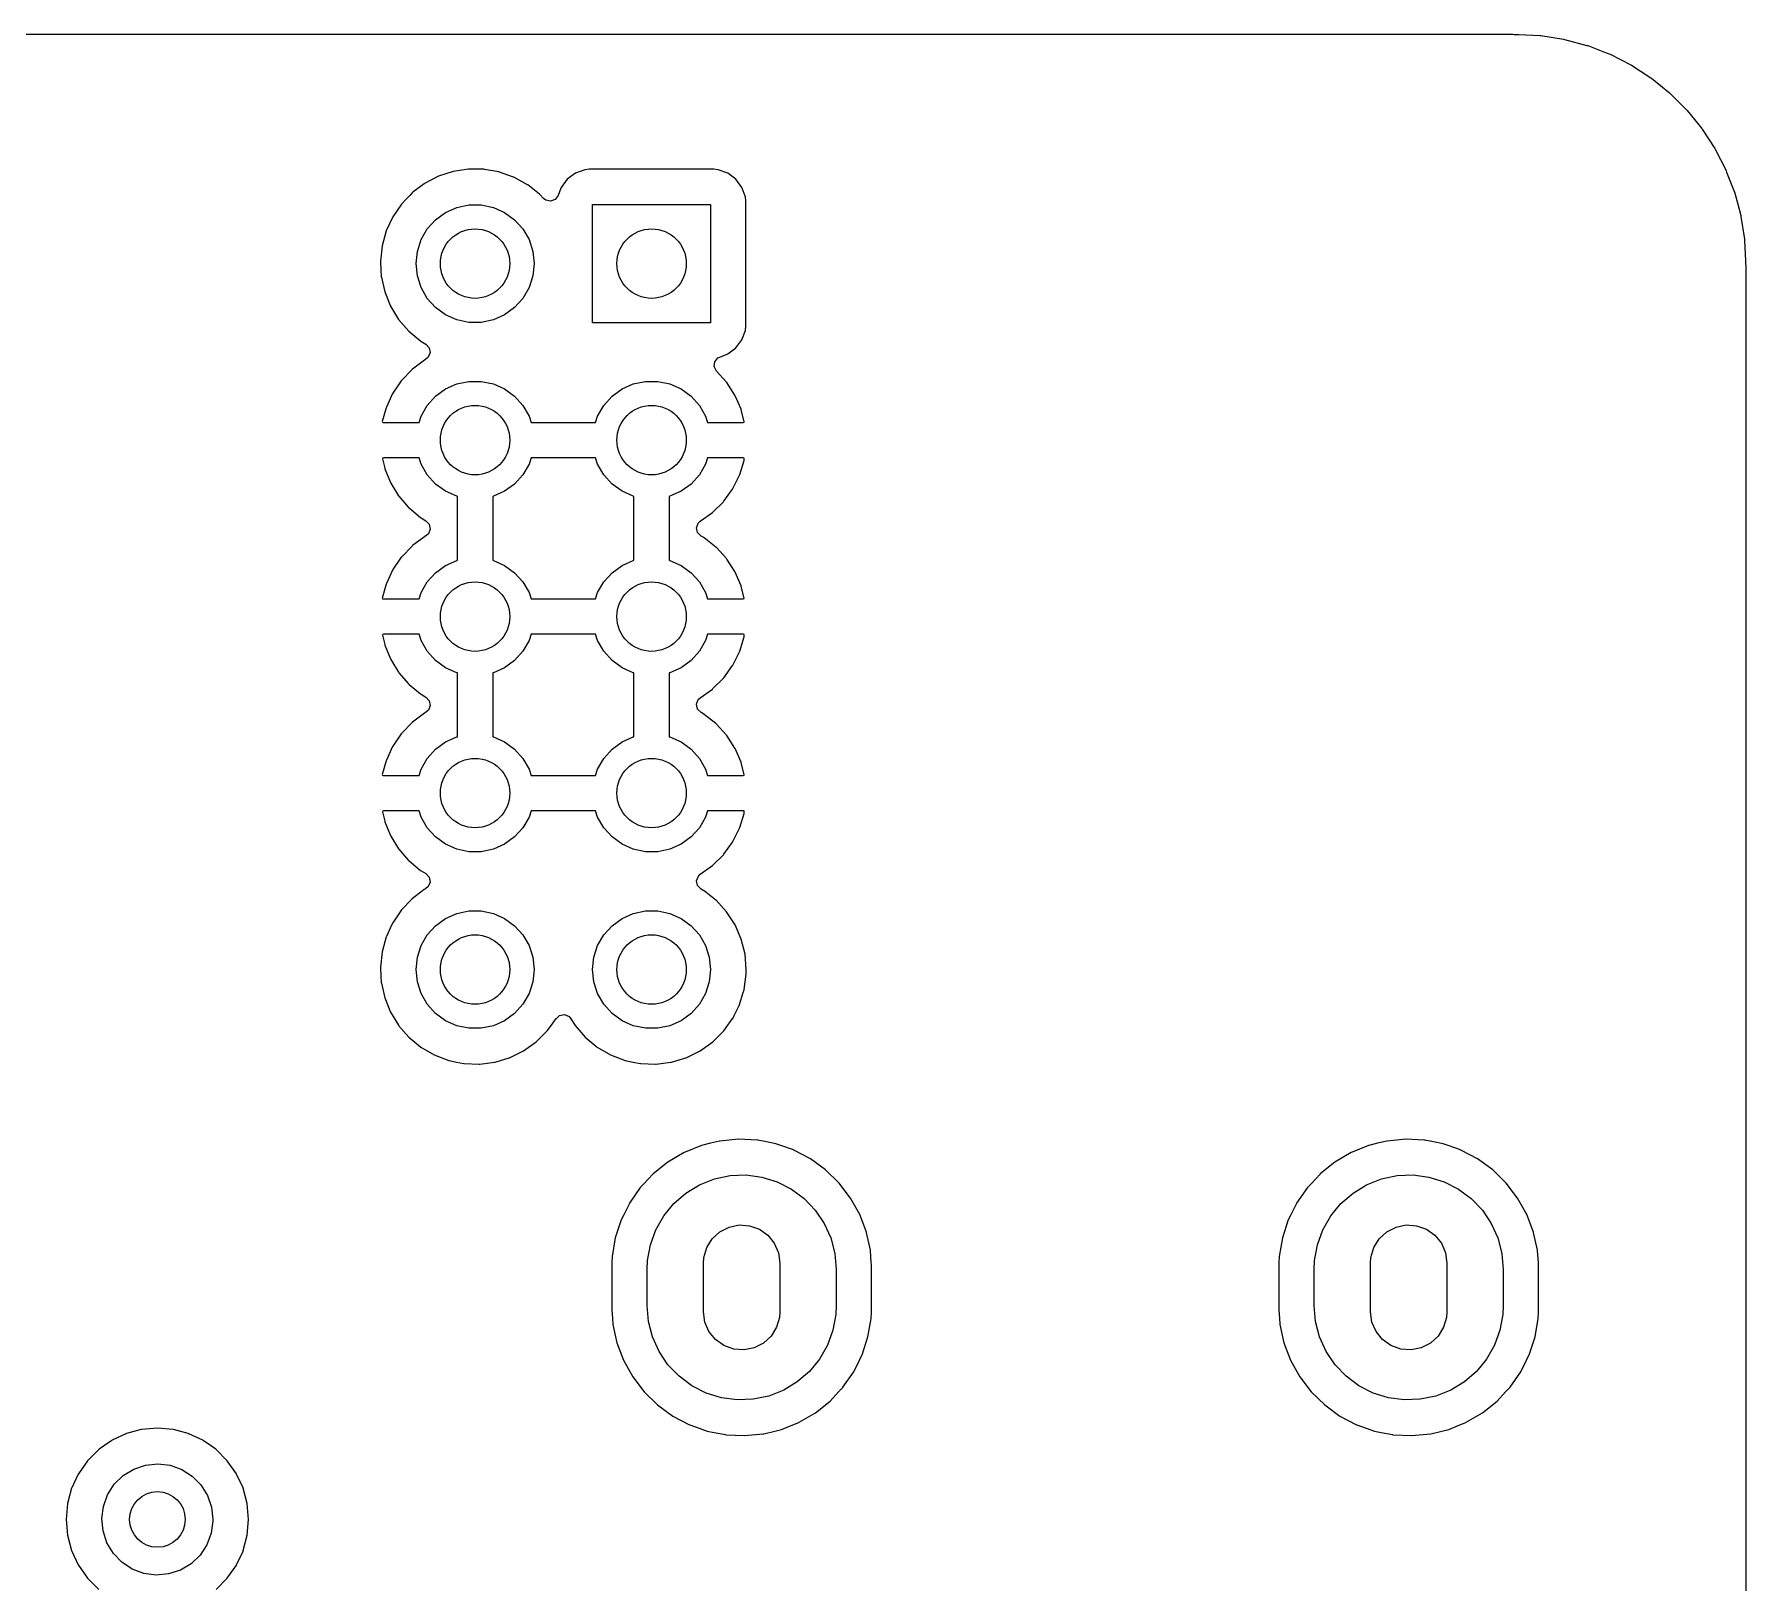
# Model space of a CAD drawing. Extents: x 123.2 to 169.8, y -144.8 to -46.7.
# Drawn here: x 144.79 to 169.42, y -69.02 to -46.74 of the extents above; entities that cross this region are included whole.
import ezdxf

# ---------------------------------------------------------------- set-up
doc = ezdxf.new("R2010")
doc.units = 0
doc.layers.add('BLACK', color=7, linetype='CONTINUOUS')

msp = doc.modelspace()

# ---------------------------------------------------------------- linework, layer by layer
at = {"layer": 'BLACK', "linetype": 'CONTINUOUS'}
for p, q in [((126.788, -46.7365), (166.067, -46.7365)), ((166.067, -46.7365), (166.086, -46.738)), ((166.086, -46.738), (166.101, -46.7403)), ((166.101, -46.7403), (166.101, -46.7403)), ((166.101, -46.7403), (166.11, -46.7417)), ((166.11, -46.7417), (166.128, -46.7392)), ((166.128, -46.7392), (166.151, -46.7384)), ((166.151, -46.7384), (166.455, -46.7542)), ((166.455, -46.7542), (166.468, -46.7556)), ((166.468, -46.7556), (166.796, -46.8076)), ((166.796, -46.8076), (166.809, -46.8104)), ((166.809, -46.8104), (167.13, -46.8964)), ((167.13, -46.8964), (167.142, -46.9005)), ((167.142, -46.9005), (167.408, -47.0025)), ((167.408, -47.0025), (167.453, -47.0196)), ((167.453, -47.0196), (167.465, -47.0249)), ((167.465, -47.0249), (167.761, -47.1758)), ((167.761, -47.1758), (167.772, -47.1824)), ((167.772, -47.1824), (168.051, -47.3634)), ((168.051, -47.3634), (168.062, -47.3712)), ((168.062, -47.3712), (168.32, -47.5804)), ((168.32, -47.5804), (168.33, -47.5892)), ((168.33, -47.5892), (168.565, -47.8242)), ((168.565, -47.8242), (168.574, -47.834)), ((168.574, -47.834), (168.783, -48.0923)), ((168.783, -48.0923), (168.791, -48.103)), ((168.791, -48.103), (168.972, -48.3817)), ((168.972, -48.3817), (168.978, -48.3931)), ((168.978, -48.3931), (169.129, -48.6893)), ((150.814, -48.712), (150.602, -48.7814)), ((151.035, -48.6782), (150.814, -48.712)), ((151.04, -48.6782), (151.035, -48.6782)), ((151.184, -48.68), (151.04, -48.6782)), ((151.04, -48.6782), (151.04, -48.6782)), ((151.258, -48.6809), (151.184, -48.68)), ((151.263, -48.6818), (151.258, -48.6809)), ((151.473, -48.7192), (151.263, -48.6818)), ((151.263, -48.6818), (151.263, -48.6818)), ((151.478, -48.7201), (151.473, -48.7192)), ((151.473, -48.7192), (151.473, -48.7192)), ((151.483, -48.7218), (151.478, -48.7201)), ((151.684, -48.7929), (151.483, -48.7218)), ((151.483, -48.7218), (151.483, -48.7218)), ((152.573, -48.7374), (152.457, -48.8247)), ((152.71, -48.6863), (152.573, -48.7374)), ((152.772, -48.6795), (152.71, -48.6863)), ((154.568, -48.6795), (152.772, -48.6795)), ((154.63, -48.6863), (154.568, -48.6795)), ((154.767, -48.7374), (154.63, -48.6863)), ((154.883, -48.8247), (154.767, -48.7374)), ((169.129, -48.6893), (169.134, -48.7013)), ((169.134, -48.7013), (169.142, -48.7201)), ((169.142, -48.7201), (169.187, -48.8394)), ((150.234, -49.0116), (150.225, -49.0186)), ((150.399, -48.8876), (150.234, -49.0116)), ((150.404, -48.8845), (150.399, -48.8876)), ((150.399, -48.8876), (150.399, -48.8876)), ((150.602, -48.7814), (150.404, -48.8845)), ((151.689, -48.7946), (151.684, -48.7929)), ((151.684, -48.7929), (151.684, -48.7929)), ((151.884, -48.9026), (151.689, -48.7946)), ((151.888, -48.9058), (151.884, -48.9026)), ((152.056, -49.0378), (151.888, -48.9058)), ((151.888, -48.9058), (151.888, -48.9058)), ((152.366, -48.9497), (152.325, -49.0599)), ((152.369, -48.9413), (152.366, -48.9497)), ((152.457, -48.8247), (152.369, -48.9413)), ((154.971, -48.9413), (154.883, -48.8247)), ((155.022, -49.0777), (154.971, -48.9413)), ((169.187, -48.8394), (169.254, -49.0116)), ((169.254, -49.0116), (169.258, -49.0242)), ((150.071, -49.1801), (149.945, -49.3647)), ((150.131, -49.1167), (150.071, -49.1801)), ((150.189, -49.0565), (150.131, -49.1167)), ((150.225, -49.0186), (150.189, -49.0565)), ((150.705, -49.3019), (150.867, -49.2296)), ((150.867, -49.2296), (151.041, -49.1927)), ((151.041, -49.1927), (151.219, -49.1927)), ((151.219, -49.1927), (151.393, -49.2296)), ((151.393, -49.2296), (151.555, -49.3019)), ((152.056, -49.0379), (152.056, -49.0378)), ((152.06, -49.0411), (152.056, -49.0379)), ((152.063, -49.0449), (152.06, -49.0411)), ((152.114, -49.1005), (152.063, -49.0449)), ((152.063, -49.0449), (152.063, -49.0449)), ((152.146, -49.1262), (152.114, -49.1005)), ((152.216, -49.1414), (152.146, -49.1262)), ((152.282, -49.1167), (152.216, -49.1414)), ((152.325, -49.0599), (152.282, -49.1167)), ((152.82, -50.888), (152.82, -49.188)), ((152.82, -49.188), (154.52, -49.188)), ((154.52, -49.188), (154.52, -50.888)), ((155.028, -49.1399), (155.022, -49.0777)), ((155.028, -50.9361), (155.028, -49.1399)), ((169.258, -49.0242), (169.301, -49.1844)), ((169.301, -49.1844), (169.344, -49.3452)), ((149.945, -49.3647), (149.851, -49.5673)), ((150.442, -49.5384), (150.561, -49.4063)), ((150.561, -49.4063), (150.705, -49.3019)), ((151.555, -49.3019), (151.699, -49.4063)), ((151.699, -49.4063), (151.818, -49.5384)), ((169.344, -49.3452), (169.346, -49.3581)), ((169.346, -49.3581), (169.398, -49.6864)), ((149.851, -49.5673), (149.791, -49.7826)), ((150.299, -49.8613), (150.353, -49.6923)), ((150.353, -49.6923), (150.442, -49.5384)), ((151.818, -49.5384), (151.907, -49.6923)), ((151.907, -49.6923), (151.961, -49.8613)), ((169.398, -49.6864), (169.4, -49.6995)), ((169.4, -49.6995), (169.4, -49.7117)), ((169.4, -49.7117), (169.415, -49.9953)), ((149.791, -49.7826), (149.767, -50.0047)), ((150.28, -50.038), (150.299, -49.8613)), ((151.961, -49.8613), (151.98, -50.038)), ((169.415, -49.9953), (169.414, -50.0213)), ((149.767, -50.0047), (149.768, -50.0098)), ((149.768, -50.0098), (149.768, -50.0099)), ((149.768, -50.0099), (149.774, -50.1224)), ((149.774, -50.1224), (149.78, -50.2277)), ((149.78, -50.2277), (149.781, -50.2328)), ((149.781, -50.2328), (149.781, -50.2328)), ((149.781, -50.2328), (149.8, -50.3172)), ((150.299, -50.2147), (150.28, -50.038)), ((150.353, -50.3837), (150.299, -50.2147)), ((151.961, -50.2147), (151.907, -50.3837)), ((151.98, -50.038), (151.961, -50.2147)), ((169.414, -50.0228), (169.412, -50.0317)), ((169.412, -50.0317), (169.413, -50.0406)), ((169.413, -50.0406), (169.413, -50.0406)), ((169.413, -50.0406), (169.416, -50.0633)), ((169.414, -50.0213), (169.414, -50.0228)), ((169.414, -50.0228), (169.414, -50.0228)), ((169.416, -50.0633), (169.417, -50.0796)), ((169.417, -50.0796), (169.417, -69.413)), ((149.8, -50.3172), (149.829, -50.4456)), ((149.829, -50.4456), (149.913, -50.6526)), ((150.442, -50.5376), (150.353, -50.3837)), ((151.907, -50.3837), (151.818, -50.5376)), ((149.913, -50.6526), (150.03, -50.8431)), ((150.561, -50.6697), (150.442, -50.5376)), ((150.705, -50.7741), (150.561, -50.6697)), ((151.699, -50.6697), (151.555, -50.7741)), ((151.818, -50.5376), (151.699, -50.6697)), ((150.03, -50.8431), (150.176, -51.0119)), ((150.867, -50.8464), (150.705, -50.7741)), ((151.041, -50.8833), (150.867, -50.8464)), ((151.219, -50.8833), (151.041, -50.8833)), ((151.393, -50.8464), (151.219, -50.8833)), ((151.555, -50.7741), (151.393, -50.8464)), ((154.52, -50.888), (152.82, -50.888)), ((155.022, -50.9983), (155.028, -50.9361)), ((150.176, -51.0119), (150.348, -51.1546)), ((150.348, -51.1546), (150.422, -51.1978)), ((150.422, -51.1978), (150.471, -51.2494)), ((154.883, -51.2513), (154.971, -51.1347)), ((154.971, -51.1347), (155.022, -50.9983)), ((150.4, -51.428), (150.229, -51.5559)), ((150.408, -51.4225), (150.4, -51.428)), ((150.417, -51.4183), (150.408, -51.4225)), ((150.457, -51.385), (150.417, -51.4183)), ((150.484, -51.3192), (150.457, -51.385)), ((150.471, -51.2494), (150.484, -51.3192)), ((154.571, -51.5208), (154.58, -51.4503)), ((154.58, -51.4503), (154.625, -51.3956)), ((154.625, -51.3956), (154.651, -51.3819)), ((154.651, -51.3819), (154.758, -51.3418)), ((154.758, -51.3418), (154.767, -51.3386)), ((154.767, -51.3386), (154.883, -51.2513)), ((150.068, -51.7247), (149.948, -51.9006)), ((150.075, -51.7167), (150.068, -51.7247)), ((150.222, -51.5627), (150.075, -51.7167)), ((150.229, -51.5559), (150.222, -51.5627)), ((154.602, -51.5847), (154.571, -51.5208)), ((154.746, -51.7428), (154.602, -51.5847)), ((149.943, -51.9096), (149.853, -52.1028)), ((149.948, -51.9006), (149.943, -51.9096)), ((150.442, -52.0784), (150.561, -51.9463)), ((150.561, -51.9463), (150.705, -51.8419)), ((150.705, -51.8419), (150.867, -51.7696)), ((150.867, -51.7696), (151.041, -51.7327)), ((151.041, -51.7327), (151.219, -51.7327)), ((151.219, -51.7327), (151.393, -51.7696)), ((151.393, -51.7696), (151.555, -51.8419)), ((151.555, -51.8419), (151.699, -51.9463)), ((151.699, -51.9463), (151.818, -52.0784)), ((152.982, -52.0784), (153.101, -51.9463)), ((153.101, -51.9463), (153.245, -51.8419)), ((153.245, -51.8419), (153.407, -51.7696)), ((153.407, -51.7696), (153.581, -51.7327)), ((153.581, -51.7327), (153.759, -51.7327)), ((153.759, -51.7327), (153.933, -51.7696)), ((153.933, -51.7696), (154.095, -51.8419)), ((154.095, -51.8419), (154.239, -51.9463)), ((154.239, -51.9463), (154.358, -52.0784)), ((154.752, -51.7509), (154.746, -51.7428)), ((154.868, -51.9297), (154.752, -51.7509)), ((154.873, -51.9388), (154.868, -51.9297)), ((154.958, -52.1341), (154.873, -51.9388)), ((149.85, -52.1125), (149.794, -52.3122)), ((149.853, -52.1028), (149.85, -52.1125)), ((150.353, -52.2323), (150.442, -52.0784)), ((151.818, -52.0784), (151.907, -52.2323)), ((152.893, -52.2323), (152.982, -52.0784)), ((154.358, -52.0784), (154.447, -52.2323)), ((154.961, -52.1439), (154.958, -52.1341)), ((155.003, -52.3109), (154.961, -52.1439)), ((149.794, -52.3122), (149.796, -52.3206)), ((149.796, -52.3206), (149.808, -52.324)), ((149.808, -52.324), (150.324, -52.324)), ((150.324, -52.324), (150.353, -52.2323)), ((151.907, -52.2323), (151.936, -52.324)), ((151.936, -52.324), (152.864, -52.324)), ((152.864, -52.324), (152.893, -52.2323)), ((154.447, -52.2323), (154.476, -52.324)), ((154.476, -52.324), (154.988, -52.324)), ((154.988, -52.324), (155.002, -52.32)), ((155.002, -52.32), (155.003, -52.3109)), ((149.8, -52.836), (149.798, -52.846)), ((149.798, -52.846), (149.829, -52.9804)), ((149.813, -52.832), (149.8, -52.836)), ((150.324, -52.832), (149.813, -52.832)), ((150.353, -52.9237), (150.324, -52.832)), ((150.442, -53.0776), (150.353, -52.9237)), ((151.907, -52.9237), (151.818, -53.0776)), ((151.936, -52.832), (151.907, -52.9237)), ((152.864, -52.832), (151.936, -52.832)), ((152.893, -52.9237), (152.864, -52.832)), ((152.982, -53.0776), (152.893, -52.9237)), ((154.447, -52.9237), (154.358, -53.0776)), ((154.476, -52.832), (154.447, -52.9237)), ((154.989, -52.832), (154.476, -52.832)), ((154.938, -53.0747), (155, -52.8709)), ((155.002, -52.8358), (154.989, -52.832)), ((155, -52.8709), (155.003, -52.8608)), ((155.004, -52.85), (155.002, -52.8358)), ((155.003, -52.8608), (155.004, -52.85)), ((149.829, -52.9804), (149.832, -52.9903)), ((149.832, -52.9903), (149.912, -53.1876)), ((149.912, -53.1876), (149.916, -53.1968)), ((149.916, -53.1968), (150.028, -53.3784)), ((150.561, -53.2097), (150.442, -53.0776)), ((151.818, -53.0776), (151.699, -53.2097)), ((153.101, -53.2097), (152.982, -53.0776)), ((154.358, -53.0776), (154.239, -53.2097)), ((154.84, -53.2752), (154.935, -53.0843)), ((154.935, -53.0843), (154.938, -53.0747)), ((150.028, -53.3784), (150.034, -53.3867)), ((150.034, -53.3867), (150.173, -53.5477)), ((150.705, -53.3141), (150.561, -53.2097)), ((150.867, -53.3864), (150.705, -53.3141)), ((150.876, -53.3882), (150.867, -53.3864)), ((150.876, -54.3078), (150.876, -53.3882)), ((151.393, -53.3864), (151.384, -53.3882)), ((151.384, -53.3882), (151.384, -54.3078)), ((151.555, -53.3141), (151.393, -53.3864)), ((151.699, -53.2097), (151.555, -53.3141)), ((153.245, -53.3141), (153.101, -53.2097)), ((153.407, -53.3864), (153.245, -53.3141)), ((153.416, -53.3882), (153.407, -53.3864)), ((153.416, -54.3078), (153.416, -53.3882)), ((153.933, -53.3864), (153.924, -53.3882)), ((153.924, -53.3882), (153.924, -54.3078)), ((154.095, -53.3141), (153.933, -53.3864)), ((154.239, -53.2097), (154.095, -53.3141)), ((154.711, -53.457), (154.835, -53.284)), ((154.835, -53.284), (154.84, -53.2752)), ((150.173, -53.5477), (150.181, -53.5549)), ((150.181, -53.5549), (150.344, -53.6909)), ((150.344, -53.6909), (150.353, -53.6968)), ((150.353, -53.6968), (150.422, -53.7375)), ((154.37, -53.747), (154.545, -53.6218)), ((154.545, -53.6218), (154.553, -53.6151)), ((154.553, -53.6151), (154.704, -53.4648)), ((154.704, -53.4648), (154.711, -53.457)), ((150.458, -53.9247), (150.417, -53.9581)), ((150.422, -53.7375), (150.471, -53.7891)), ((150.484, -53.8589), (150.458, -53.9247)), ((150.471, -53.7891), (150.484, -53.8589)), ((154.317, -53.84), (154.342, -53.7736)), ((154.332, -53.9094), (154.317, -53.84)), ((154.382, -53.9599), (154.332, -53.9094)), ((154.342, -53.7736), (154.37, -53.747)), ((150.222, -54.1027), (150.075, -54.2567)), ((150.229, -54.0959), (150.222, -54.1027)), ((150.4, -53.968), (150.229, -54.0959)), ((150.408, -53.9625), (150.4, -53.968)), ((150.417, -53.9581), (150.408, -53.9625)), ((154.42, -53.9805), (154.382, -53.9599)), ((154.428, -53.9862), (154.42, -53.9805)), ((154.595, -54.1182), (154.428, -53.9862)), ((154.603, -54.1252), (154.595, -54.1182)), ((154.746, -54.2828), (154.603, -54.1252)), ((150.068, -54.2647), (149.948, -54.4406)), ((150.075, -54.2567), (150.068, -54.2647)), ((150.561, -54.4863), (150.705, -54.3819)), ((150.705, -54.3819), (150.867, -54.3096)), ((150.867, -54.3096), (150.876, -54.3078)), ((151.384, -54.3078), (151.393, -54.3096)), ((151.393, -54.3096), (151.555, -54.3819)), ((151.555, -54.3819), (151.699, -54.4863)), ((153.101, -54.4863), (153.245, -54.3819)), ((153.245, -54.3819), (153.407, -54.3096)), ((153.407, -54.3096), (153.416, -54.3078)), ((153.924, -54.3078), (153.933, -54.3096)), ((153.933, -54.3096), (154.095, -54.3819)), ((154.095, -54.3819), (154.239, -54.4863)), ((154.752, -54.2909), (154.746, -54.2828)), ((154.868, -54.4697), (154.752, -54.2909)), ((149.85, -54.6525), (149.794, -54.8522)), ((149.853, -54.6428), (149.85, -54.6525)), ((149.943, -54.4496), (149.853, -54.6428)), ((149.948, -54.4406), (149.943, -54.4496)), ((150.353, -54.7723), (150.442, -54.6184)), ((150.442, -54.6184), (150.561, -54.4863)), ((151.699, -54.4863), (151.818, -54.6184)), ((151.818, -54.6184), (151.907, -54.7723)), ((152.893, -54.7723), (152.982, -54.6184)), ((152.982, -54.6184), (153.101, -54.4863)), ((154.239, -54.4863), (154.358, -54.6184)), ((154.358, -54.6184), (154.447, -54.7723)), ((154.873, -54.4788), (154.868, -54.4697)), ((154.958, -54.6741), (154.873, -54.4788)), ((154.961, -54.6839), (154.958, -54.6741)), ((149.794, -54.8522), (149.796, -54.8606)), ((149.796, -54.8606), (149.808, -54.864)), ((149.808, -54.864), (150.324, -54.864)), ((150.324, -54.864), (150.353, -54.7723)), ((151.907, -54.7723), (151.936, -54.864)), ((151.936, -54.864), (152.864, -54.864)), ((152.864, -54.864), (152.893, -54.7723)), ((154.447, -54.7723), (154.476, -54.864)), ((154.476, -54.864), (154.988, -54.864)), ((155.003, -54.8509), (154.961, -54.6839)), ((154.988, -54.864), (155.002, -54.86)), ((155.002, -54.86), (155.003, -54.8509)), ((149.8, -55.376), (149.798, -55.386)), ((149.798, -55.386), (149.829, -55.5204)), ((149.813, -55.372), (149.8, -55.376)), ((150.324, -55.372), (149.813, -55.372)), ((150.353, -55.4637), (150.324, -55.372)), ((151.936, -55.372), (151.907, -55.4637)), ((152.864, -55.372), (151.936, -55.372)), ((152.893, -55.4637), (152.864, -55.372)), ((154.476, -55.372), (154.447, -55.4637)), ((154.989, -55.372), (154.476, -55.372)), ((154.938, -55.6147), (155, -55.4109)), ((155.002, -55.3758), (154.989, -55.372)), ((155, -55.4109), (155.003, -55.4008)), ((155.004, -55.39), (155.002, -55.3758)), ((155.003, -55.4008), (155.004, -55.39)), ((149.829, -55.5204), (149.832, -55.5303)), ((149.832, -55.5303), (149.912, -55.7276)), ((150.442, -55.6176), (150.353, -55.4637)), ((150.561, -55.7497), (150.442, -55.6176)), ((151.818, -55.6176), (151.699, -55.7497)), ((151.907, -55.4637), (151.818, -55.6176)), ((152.982, -55.6176), (152.893, -55.4637)), ((153.101, -55.7497), (152.982, -55.6176)), ((154.358, -55.6176), (154.239, -55.7497)), ((154.447, -55.4637), (154.358, -55.6176)), ((154.84, -55.8152), (154.935, -55.6243)), ((154.935, -55.6243), (154.938, -55.6147)), ((149.912, -55.7276), (149.916, -55.7368)), ((149.916, -55.7368), (150.028, -55.9184)), ((150.705, -55.8541), (150.561, -55.7497)), ((150.867, -55.9264), (150.705, -55.8541)), ((151.555, -55.8541), (151.393, -55.9264)), ((151.699, -55.7497), (151.555, -55.8541)), ((153.245, -55.8541), (153.101, -55.7497)), ((153.407, -55.9264), (153.245, -55.8541)), ((154.095, -55.8541), (153.933, -55.9264)), ((154.239, -55.7497), (154.095, -55.8541)), ((154.711, -55.997), (154.835, -55.824)), ((154.835, -55.824), (154.84, -55.8152)), ((150.028, -55.9184), (150.034, -55.9267)), ((150.034, -55.9267), (150.173, -56.0877)), ((150.173, -56.0877), (150.181, -56.0949)), ((150.181, -56.0949), (150.344, -56.2309)), ((150.876, -55.9282), (150.867, -55.9264)), ((150.876, -56.8478), (150.876, -55.9282)), ((151.393, -55.9264), (151.384, -55.9282)), ((151.384, -55.9282), (151.384, -56.8478)), ((153.416, -55.9282), (153.407, -55.9264)), ((153.416, -56.8478), (153.416, -55.9282)), ((153.933, -55.9264), (153.924, -55.9282)), ((153.924, -55.9282), (153.924, -56.8478)), ((154.545, -56.1618), (154.553, -56.1551)), ((154.553, -56.1551), (154.704, -56.0048)), ((154.704, -56.0048), (154.711, -55.997)), ((150.344, -56.2309), (150.353, -56.2368)), ((150.353, -56.2368), (150.422, -56.2775)), ((150.422, -56.2775), (150.471, -56.3291)), ((150.484, -56.3989), (150.458, -56.4647)), ((150.471, -56.3291), (150.484, -56.3989)), ((154.317, -56.38), (154.342, -56.3136)), ((154.332, -56.4494), (154.317, -56.38)), ((154.342, -56.3136), (154.37, -56.287)), ((154.37, -56.287), (154.545, -56.1618)), ((150.222, -56.6427), (150.075, -56.7967)), ((150.229, -56.6359), (150.222, -56.6427)), ((150.4, -56.508), (150.229, -56.6359)), ((150.408, -56.5025), (150.4, -56.508)), ((150.417, -56.4981), (150.408, -56.5025)), ((150.458, -56.4647), (150.417, -56.4981)), ((154.382, -56.4999), (154.332, -56.4494)), ((154.42, -56.5205), (154.382, -56.4999)), ((154.428, -56.5262), (154.42, -56.5205)), ((154.595, -56.6582), (154.428, -56.5262)), ((150.068, -56.8047), (149.948, -56.9806)), ((150.075, -56.7967), (150.068, -56.8047)), ((150.705, -56.9219), (150.867, -56.8496)), ((150.867, -56.8496), (150.876, -56.8478)), ((151.384, -56.8478), (151.393, -56.8496)), ((151.393, -56.8496), (151.555, -56.9219)), ((153.245, -56.9219), (153.407, -56.8496)), ((153.407, -56.8496), (153.416, -56.8478)), ((153.924, -56.8478), (153.933, -56.8496)), ((153.933, -56.8496), (154.095, -56.9219)), ((154.603, -56.6652), (154.595, -56.6582)), ((154.746, -56.8228), (154.603, -56.6652)), ((154.752, -56.8309), (154.746, -56.8228)), ((154.868, -57.0097), (154.752, -56.8309)), ((149.943, -56.9896), (149.853, -57.1828)), ((149.948, -56.9806), (149.943, -56.9896)), ((150.442, -57.1584), (150.561, -57.0263)), ((150.561, -57.0263), (150.705, -56.9219)), ((151.555, -56.9219), (151.699, -57.0263)), ((151.699, -57.0263), (151.818, -57.1584)), ((152.982, -57.1584), (153.101, -57.0263)), ((153.101, -57.0263), (153.245, -56.9219)), ((154.095, -56.9219), (154.239, -57.0263)), ((154.239, -57.0263), (154.358, -57.1584)), ((154.873, -57.0188), (154.868, -57.0097)), ((154.958, -57.2141), (154.873, -57.0188)), ((149.85, -57.1925), (149.794, -57.3922)), ((149.853, -57.1828), (149.85, -57.1925)), ((150.324, -57.404), (150.353, -57.3123)), ((150.353, -57.3123), (150.442, -57.1584)), ((151.818, -57.1584), (151.907, -57.3123)), ((151.907, -57.3123), (151.936, -57.404)), ((152.864, -57.404), (152.893, -57.3123)), ((152.893, -57.3123), (152.982, -57.1584)), ((154.358, -57.1584), (154.447, -57.3123)), ((154.447, -57.3123), (154.476, -57.404)), ((154.961, -57.2239), (154.958, -57.2141)), ((155.003, -57.3909), (154.961, -57.2239)), ((155.002, -57.4), (155.003, -57.3909)), ((149.794, -57.3922), (149.796, -57.4006)), ((149.796, -57.4006), (149.808, -57.404)), ((149.808, -57.404), (150.324, -57.404)), ((151.936, -57.404), (152.864, -57.404)), ((154.476, -57.404), (154.988, -57.404)), ((154.988, -57.404), (155.002, -57.4)), ((149.8, -57.916), (149.798, -57.926)), ((149.798, -57.926), (149.829, -58.0604)), ((149.813, -57.912), (149.8, -57.916)), ((150.324, -57.912), (149.813, -57.912)), ((149.829, -58.0604), (149.832, -58.0703)), ((149.832, -58.0703), (149.912, -58.2676)), ((150.353, -58.0037), (150.324, -57.912)), ((150.442, -58.1576), (150.353, -58.0037)), ((151.907, -58.0037), (151.818, -58.1576)), ((151.936, -57.912), (151.907, -58.0037)), ((152.864, -57.912), (151.936, -57.912)), ((152.893, -58.0037), (152.864, -57.912)), ((152.982, -58.1576), (152.893, -58.0037)), ((154.447, -58.0037), (154.358, -58.1576)), ((154.476, -57.912), (154.447, -58.0037)), ((154.989, -57.912), (154.476, -57.912)), ((154.938, -58.1547), (155, -57.9509)), ((155.002, -57.9158), (154.989, -57.912)), ((155, -57.9509), (155.003, -57.9408)), ((155.004, -57.93), (155.002, -57.9158)), ((155.003, -57.9408), (155.004, -57.93)), ((149.912, -58.2676), (149.916, -58.2768)), ((149.916, -58.2768), (150.028, -58.4584)), ((150.561, -58.2897), (150.442, -58.1576)), ((150.705, -58.3941), (150.561, -58.2897)), ((151.699, -58.2897), (151.555, -58.3941)), ((151.818, -58.1576), (151.699, -58.2897)), ((153.101, -58.2897), (152.982, -58.1576)), ((153.245, -58.3941), (153.101, -58.2897)), ((154.239, -58.2897), (154.095, -58.3941)), ((154.358, -58.1576), (154.239, -58.2897)), ((154.711, -58.537), (154.835, -58.364)), ((154.835, -58.364), (154.84, -58.3552)), ((154.84, -58.3552), (154.935, -58.1643)), ((154.935, -58.1643), (154.938, -58.1547)), ((150.028, -58.4584), (150.034, -58.4667)), ((150.034, -58.4667), (150.173, -58.6277)), ((150.867, -58.4664), (150.705, -58.3941)), ((151.041, -58.5033), (150.867, -58.4664)), ((151.219, -58.5033), (151.041, -58.5033)), ((151.393, -58.4664), (151.219, -58.5033)), ((151.555, -58.3941), (151.393, -58.4664)), ((153.407, -58.4664), (153.245, -58.3941)), ((153.581, -58.5033), (153.407, -58.4664)), ((153.759, -58.5033), (153.581, -58.5033)), ((153.933, -58.4664), (153.759, -58.5033)), ((154.095, -58.3941), (153.933, -58.4664)), ((154.553, -58.6951), (154.704, -58.5448)), ((154.704, -58.5448), (154.711, -58.537)), ((150.173, -58.6277), (150.181, -58.6349)), ((150.181, -58.6349), (150.344, -58.7709)), ((150.344, -58.7709), (150.353, -58.7768)), ((150.353, -58.7768), (150.422, -58.8172)), ((150.422, -58.8172), (150.471, -58.8688)), ((150.471, -58.8688), (150.484, -58.9386)), ((154.318, -58.9197), (154.343, -58.8532)), ((154.343, -58.8532), (154.37, -58.8266)), ((154.37, -58.8266), (154.545, -58.7018)), ((154.545, -58.7018), (154.553, -58.6951)), ((150.375, -59.0658), (150.225, -59.1786)), ((150.399, -59.0476), (150.375, -59.0658)), ((150.404, -59.0445), (150.399, -59.0476)), ((150.399, -59.0476), (150.399, -59.0476)), ((150.417, -59.0378), (150.404, -59.0445)), ((150.457, -59.0044), (150.417, -59.0378)), ((150.484, -58.9386), (150.457, -59.0044)), ((154.333, -58.9891), (154.318, -58.9197)), ((154.383, -59.0395), (154.333, -58.9891)), ((154.424, -59.0626), (154.383, -59.0395)), ((154.428, -59.0658), (154.424, -59.0626)), ((154.596, -59.1978), (154.428, -59.0658)), ((154.428, -59.0658), (154.428, -59.0658)), ((150.071, -59.3401), (149.945, -59.5247)), ((150.225, -59.1786), (150.071, -59.3401)), ((150.867, -59.3896), (151.041, -59.3527)), ((151.041, -59.3527), (151.219, -59.3527)), ((151.219, -59.3527), (151.393, -59.3896)), ((153.407, -59.3896), (153.581, -59.3527)), ((153.581, -59.3527), (153.759, -59.3527)), ((153.759, -59.3527), (153.933, -59.3896)), ((154.596, -59.1979), (154.596, -59.1978)), ((154.6, -59.2011), (154.596, -59.1979)), ((154.75, -59.3663), (154.6, -59.2011)), ((149.929, -59.5586), (149.854, -59.7207)), ((149.945, -59.5247), (149.929, -59.5586)), ((150.442, -59.6984), (150.561, -59.5663)), ((150.561, -59.5663), (150.705, -59.4619)), ((150.705, -59.4619), (150.867, -59.3896)), ((151.393, -59.3896), (151.555, -59.4619)), ((151.555, -59.4619), (151.699, -59.5663)), ((151.699, -59.5663), (151.818, -59.6984)), ((152.982, -59.6984), (153.101, -59.5663)), ((153.101, -59.5663), (153.245, -59.4619)), ((153.245, -59.4619), (153.407, -59.3896)), ((153.933, -59.3896), (154.095, -59.4619)), ((154.095, -59.4619), (154.239, -59.5663)), ((154.239, -59.5663), (154.358, -59.6984)), ((154.871, -59.5538), (154.75, -59.3663)), ((154.96, -59.7587), (154.871, -59.5538)), ((149.851, -59.7273), (149.791, -59.9426)), ((149.854, -59.7207), (149.851, -59.7273)), ((150.299, -60.0213), (150.353, -59.8523)), ((150.353, -59.8523), (150.442, -59.6984)), ((151.818, -59.6984), (151.907, -59.8523)), ((151.907, -59.8523), (151.961, -60.0213)), ((152.839, -60.0213), (152.893, -59.8523)), ((152.893, -59.8523), (152.982, -59.6984)), ((154.358, -59.6984), (154.447, -59.8523)), ((154.447, -59.8523), (154.501, -60.0213)), ((155.015, -59.9754), (154.96, -59.7587)), ((149.791, -59.9426), (149.767, -60.1647)), ((150.28, -60.198), (150.299, -60.0213)), ((151.961, -60.0213), (151.98, -60.198)), ((152.82, -60.198), (152.839, -60.0213)), ((154.501, -60.0213), (154.52, -60.198)), ((155.033, -60.198), (155.015, -59.9754)), ((149.767, -60.1647), (149.768, -60.1698)), ((149.768, -60.1698), (149.768, -60.1699)), ((149.768, -60.1699), (149.775, -60.294)), ((149.775, -60.294), (149.78, -60.3877)), ((150.299, -60.3747), (150.28, -60.198)), ((151.98, -60.198), (151.961, -60.3747)), ((152.839, -60.3747), (152.82, -60.198)), ((154.52, -60.198), (154.501, -60.3747)), ((155.002, -60.4861), (155.032, -60.2646)), ((155.032, -60.2646), (155.033, -60.2119)), ((155.033, -60.2014), (155.033, -60.198)), ((155.033, -60.2119), (155.033, -60.2014)), ((155.033, -60.2014), (155.033, -60.2014)), ((149.78, -60.3877), (149.781, -60.3928)), ((149.781, -60.3928), (149.781, -60.3928)), ((149.781, -60.3928), (149.791, -60.4381)), ((149.791, -60.4381), (149.829, -60.6056)), ((150.353, -60.5437), (150.299, -60.3747)), ((150.442, -60.6976), (150.353, -60.5437)), ((151.907, -60.5437), (151.818, -60.6976)), ((151.961, -60.3747), (151.907, -60.5437)), ((152.893, -60.5437), (152.839, -60.3747)), ((152.982, -60.6976), (152.893, -60.5437)), ((154.447, -60.5437), (154.358, -60.6976)), ((154.501, -60.3747), (154.447, -60.5437)), ((154.937, -60.6998), (154.99, -60.5274)), ((154.99, -60.5274), (155.001, -60.491)), ((155.001, -60.491), (155.002, -60.4861)), ((155.001, -60.491), (155.001, -60.491)), ((149.829, -60.6056), (149.913, -60.8126)), ((149.913, -60.8126), (149.964, -60.8954)), ((150.561, -60.8297), (150.442, -60.6976)), ((150.705, -60.9341), (150.561, -60.8297)), ((151.699, -60.8297), (151.555, -60.9341)), ((151.818, -60.6976), (151.699, -60.8297)), ((153.101, -60.8297), (152.982, -60.6976)), ((153.245, -60.9341), (153.101, -60.8297)), ((154.239, -60.8297), (154.095, -60.9341)), ((154.358, -60.6976), (154.239, -60.8297)), ((154.859, -60.8579), (154.935, -60.7045)), ((154.935, -60.7045), (154.937, -60.6998)), ((154.935, -60.7045), (154.935, -60.7045)), ((149.964, -60.8954), (150.027, -60.9987)), ((150.027, -60.9987), (150.03, -61.0031)), ((150.03, -61.0031), (150.176, -61.1719)), ((150.867, -61.0064), (150.705, -60.9341)), ((151.041, -61.0433), (150.867, -61.0064)), ((151.219, -61.0433), (151.041, -61.0433)), ((151.393, -61.0064), (151.219, -61.0433)), ((151.555, -60.9341), (151.393, -61.0064)), ((152.01, -61.2392), (152.168, -61.0815)), ((152.168, -61.0815), (152.228, -60.9987)), ((152.228, -60.9987), (152.298, -60.9001)), ((152.298, -60.9001), (152.3, -60.901)), ((152.3, -60.901), (152.347, -60.8579)), ((152.347, -60.8579), (152.417, -60.8456)), ((152.417, -60.8456), (152.482, -60.8731)), ((152.482, -60.8731), (152.51, -60.905)), ((152.51, -60.905), (152.57, -61.0031)), ((152.57, -61.0031), (152.716, -61.1719)), ((153.407, -61.0064), (153.245, -60.9341)), ((153.581, -61.0433), (153.407, -61.0064)), ((153.759, -61.0433), (153.581, -61.0433)), ((153.933, -61.0064), (153.759, -61.0433)), ((154.095, -60.9341), (153.933, -61.0064)), ((154.55, -61.2392), (154.708, -61.0815)), ((154.708, -61.0815), (154.768, -60.9987)), ((154.768, -60.9987), (154.835, -60.9043)), ((154.835, -60.9043), (154.838, -60.9001)), ((154.838, -60.9001), (154.859, -60.8579)), ((150.176, -61.1719), (150.348, -61.3146)), ((150.348, -61.3146), (150.541, -61.4273)), ((151.828, -61.3689), (152.01, -61.2392)), ((152.716, -61.1719), (152.888, -61.3146)), ((152.888, -61.3146), (153.081, -61.4273)), ((154.368, -61.3689), (154.55, -61.2392)), ((150.541, -61.4273), (150.75, -61.507)), ((150.75, -61.507), (150.755, -61.5081)), ((150.755, -61.5081), (150.755, -61.5081)), ((150.755, -61.5081), (150.862, -61.5299)), ((150.862, -61.5299), (150.969, -61.5516)), ((150.969, -61.5516), (150.974, -61.5518)), ((150.974, -61.5518), (150.974, -61.5518)), ((150.974, -61.5518), (151.187, -61.5596)), ((151.187, -61.5596), (151.187, -61.5596)), ((151.187, -61.5596), (151.192, -61.5598)), ((151.192, -61.5598), (151.197, -61.5591)), ((151.197, -61.5591), (151.408, -61.532)), ((151.197, -61.5591), (151.197, -61.5591)), ((151.408, -61.532), (151.413, -61.5314)), ((151.408, -61.532), (151.408, -61.532)), ((151.413, -61.5314), (151.418, -61.5299)), ((151.418, -61.5299), (151.622, -61.4687)), ((151.622, -61.4687), (151.627, -61.4672)), ((151.622, -61.4687), (151.622, -61.4687)), ((151.627, -61.4672), (151.828, -61.3689)), ((153.081, -61.4273), (153.29, -61.507)), ((153.29, -61.507), (153.295, -61.5081)), ((153.295, -61.5081), (153.295, -61.5081)), ((153.295, -61.5081), (153.402, -61.5299)), ((153.402, -61.5299), (153.509, -61.5516)), ((153.509, -61.5516), (153.514, -61.5518)), ((153.514, -61.5518), (153.514, -61.5518)), ((153.514, -61.5518), (153.727, -61.5596)), ((153.727, -61.5596), (153.727, -61.5596)), ((153.727, -61.5596), (153.732, -61.5598)), ((153.732, -61.5598), (153.737, -61.5591)), ((153.737, -61.5591), (153.948, -61.532)), ((153.737, -61.5591), (153.737, -61.5591)), ((153.948, -61.532), (153.953, -61.5314)), ((153.948, -61.532), (153.948, -61.532)), ((153.953, -61.5314), (153.958, -61.5299)), ((153.958, -61.5299), (154.162, -61.4687)), ((154.162, -61.4687), (154.167, -61.4672)), ((154.162, -61.4687), (154.162, -61.4687)), ((154.167, -61.4672), (154.368, -61.3689)), ((154.386, -62.7319), (154.153, -62.8262)), ((154.39, -62.7302), (154.386, -62.7319)), ((154.386, -62.7319), (154.386, -62.7319)), ((154.519, -62.6986), (154.39, -62.7302)), ((154.649, -62.6668), (154.519, -62.6986)), ((154.654, -62.6657), (154.649, -62.6668)), ((154.649, -62.6668), (154.649, -62.6668)), ((154.923, -62.64), (154.654, -62.6657)), ((154.928, -62.6402), (154.923, -62.64)), ((155.19, -62.6532), (154.928, -62.6402)), ((154.928, -62.6402), (154.928, -62.6402)), ((155.194, -62.6535), (155.19, -62.6532)), ((155.19, -62.6532), (155.19, -62.6532)), ((155.199, -62.6543), (155.194, -62.6535)), ((155.324, -62.679), (155.199, -62.6543)), ((155.199, -62.6543), (155.199, -62.6543)), ((155.46, -62.7059), (155.324, -62.679)), ((155.532, -62.7313), (155.46, -62.7059)), ((155.712, -62.7947), (155.532, -62.7313)), ((155.716, -62.7962), (155.712, -62.7947)), ((155.712, -62.7947), (155.712, -62.7947)), ((155.956, -62.9225), (155.716, -62.7962)), ((163.986, -62.7319), (163.753, -62.8262)), ((163.99, -62.7302), (163.986, -62.7319)), ((163.986, -62.7319), (163.986, -62.7319)), ((164.119, -62.6986), (163.99, -62.7302)), ((164.249, -62.6668), (164.119, -62.6986)), ((164.254, -62.6657), (164.249, -62.6668)), ((164.249, -62.6668), (164.249, -62.6668)), ((164.523, -62.64), (164.254, -62.6657)), ((164.528, -62.6402), (164.523, -62.64)), ((164.79, -62.6532), (164.528, -62.6402)), ((164.528, -62.6402), (164.528, -62.6402)), ((164.794, -62.6535), (164.79, -62.6532)), ((164.79, -62.6532), (164.79, -62.6532)), ((164.799, -62.6543), (164.794, -62.6535)), ((164.924, -62.679), (164.799, -62.6543)), ((164.799, -62.6543), (164.799, -62.6543)), ((165.06, -62.7059), (164.924, -62.679)), ((165.132, -62.7313), (165.06, -62.7059)), ((165.312, -62.7947), (165.132, -62.7313)), ((165.316, -62.7962), (165.312, -62.7947)), ((165.312, -62.7947), (165.312, -62.7947)), ((165.556, -62.9225), (165.316, -62.7962)), ((153.905, -62.969), (153.693, -63.1384)), ((154.139, -62.832), (153.905, -62.969)), ((154.153, -62.8262), (154.139, -62.832)), ((156.175, -63.082), (155.956, -62.9225)), ((163.505, -62.969), (163.293, -63.1384)), ((163.739, -62.832), (163.505, -62.969)), ((163.753, -62.8262), (163.739, -62.832)), ((165.775, -63.082), (165.556, -62.9225)), ((153.565, -63.2752), (153.508, -63.3365)), ((153.69, -63.1417), (153.565, -63.2752)), ((153.693, -63.1384), (153.69, -63.1417)), ((154.165, -63.4141), (154.361, -63.2948)), ((154.361, -63.2948), (154.575, -63.2104)), ((154.575, -63.2104), (154.8, -63.1631)), ((154.8, -63.1631), (155.03, -63.1545)), ((155.03, -63.1545), (155.258, -63.1847)), ((155.258, -63.1847), (155.478, -63.2529)), ((155.478, -63.2529), (155.683, -63.3571)), ((156.369, -63.2716), (156.175, -63.082)), ((156.534, -63.4871), (156.369, -63.2716)), ((163.165, -63.2752), (163.108, -63.3365)), ((163.29, -63.1417), (163.165, -63.2752)), ((163.293, -63.1384), (163.29, -63.1417)), ((163.765, -63.4141), (163.961, -63.2948)), ((163.961, -63.2948), (164.175, -63.2104)), ((164.175, -63.2104), (164.4, -63.1631)), ((164.4, -63.1631), (164.63, -63.1545)), ((164.63, -63.1545), (164.858, -63.1847)), ((164.858, -63.1847), (165.078, -63.2529)), ((165.078, -63.2529), (165.283, -63.3571)), ((165.969, -63.2716), (165.775, -63.082)), ((166.134, -63.4871), (165.969, -63.2716)), ((153.508, -63.3365), (153.353, -63.5593)), ((153.991, -63.5649), (154.165, -63.4141)), ((155.683, -63.3571), (155.867, -63.4944)), ((155.867, -63.4944), (156.026, -63.6608)), ((156.665, -63.7242), (156.534, -63.4871)), ((163.108, -63.3365), (162.953, -63.5593)), ((163.591, -63.5649), (163.765, -63.4141)), ((165.283, -63.3571), (165.467, -63.4944)), ((165.467, -63.4944), (165.626, -63.6608)), ((166.265, -63.7242), (166.134, -63.4871)), ((153.269, -63.7285), (153.233, -63.8021)), ((153.351, -63.5634), (153.269, -63.7285)), ((153.353, -63.5593), (153.351, -63.5634)), ((153.351, -63.5634), (153.351, -63.5634)), ((153.731, -63.9425), (153.845, -63.7427)), ((153.845, -63.7427), (153.991, -63.5649)), ((156.026, -63.6608), (156.154, -63.8516)), ((156.761, -63.9778), (156.665, -63.7242)), ((162.869, -63.7285), (162.833, -63.8021)), ((162.951, -63.5634), (162.869, -63.7285)), ((162.953, -63.5593), (162.951, -63.5634)), ((162.951, -63.5634), (162.951, -63.5634)), ((163.331, -63.9425), (163.445, -63.7427)), ((163.445, -63.7427), (163.591, -63.5649)), ((165.626, -63.6608), (165.754, -63.8516)), ((166.361, -63.9778), (166.265, -63.7242)), ((153.233, -63.8021), (153.148, -64.0598)), ((153.653, -64.1587), (153.731, -63.9425)), ((154.542, -64.0724), (154.652, -63.9714)), ((154.652, -63.9714), (154.785, -63.9036)), ((154.785, -63.9036), (154.931, -63.8741)), ((154.931, -63.8741), (155.08, -63.885)), ((155.08, -63.885), (155.221, -63.9356)), ((155.221, -63.9356), (155.343, -64.0221)), ((155.343, -64.0221), (155.436, -64.1381)), ((156.154, -63.8516), (156.249, -64.0613)), ((156.762, -63.9822), (156.761, -63.9778)), ((156.819, -64.2381), (156.762, -63.9822)), ((156.762, -63.9822), (156.762, -63.9822)), ((162.833, -63.8021), (162.748, -64.0598)), ((163.253, -64.1587), (163.331, -63.9425)), ((164.142, -64.0724), (164.252, -63.9714)), ((164.252, -63.9714), (164.385, -63.9036)), ((164.385, -63.9036), (164.531, -63.8741)), ((164.531, -63.8741), (164.68, -63.885)), ((164.68, -63.885), (164.821, -63.9356)), ((164.821, -63.9356), (164.943, -64.0221)), ((164.943, -64.0221), (165.036, -64.1381)), ((165.754, -63.8516), (165.849, -64.0613)), ((166.362, -63.9822), (166.361, -63.9778)), ((166.419, -64.2381), (166.362, -63.9822)), ((166.362, -63.9822), (166.362, -63.9822)), ((153.148, -64.0598), (153.102, -64.3269)), ((153.612, -64.385), (153.653, -64.1587)), ((154.422, -64.3427), (154.464, -64.1993)), ((154.464, -64.1993), (154.542, -64.0724)), ((155.436, -64.1381), (155.496, -64.2751)), ((155.496, -64.2751), (155.516, -64.423)), ((156.249, -64.0613), (156.307, -64.2839)), ((156.307, -64.2839), (156.326, -64.513)), ((156.82, -64.2425), (156.819, -64.2381)), ((156.82, -64.2471), (156.82, -64.2425)), ((156.832, -64.4142), (156.82, -64.2471)), ((162.748, -64.0598), (162.702, -64.3269)), ((163.212, -64.385), (163.253, -64.1587)), ((164.022, -64.3427), (164.064, -64.1993)), ((164.064, -64.1993), (164.142, -64.0724)), ((165.036, -64.1381), (165.096, -64.2751)), ((165.096, -64.2751), (165.116, -64.423)), ((165.849, -64.0613), (165.907, -64.2839)), ((165.907, -64.2839), (165.926, -64.513)), ((166.42, -64.2425), (166.419, -64.2381)), ((166.42, -64.2471), (166.42, -64.2425)), ((166.432, -64.4142), (166.42, -64.2471)), ((153.102, -64.3269), (153.097, -64.4126)), ((153.097, -64.4126), (153.097, -65.1019)), ((153.606, -64.513), (153.612, -64.385)), ((153.606, -65.033), (153.606, -64.513)), ((154.416, -64.423), (154.422, -64.3427)), ((154.416, -65.123), (154.416, -64.423)), ((155.516, -64.423), (155.516, -65.123)), ((156.326, -64.513), (156.326, -65.033)), ((156.834, -64.4441), (156.832, -64.4142)), ((156.834, -65.1334), (156.834, -64.4441)), ((162.702, -64.3269), (162.697, -64.4126)), ((162.697, -64.4126), (162.697, -65.1019)), ((163.206, -64.513), (163.212, -64.385)), ((163.206, -65.033), (163.206, -64.513)), ((164.016, -64.423), (164.022, -64.3427)), ((164.016, -65.123), (164.016, -64.423)), ((165.116, -64.423), (165.116, -65.123)), ((165.926, -64.513), (165.926, -65.033)), ((166.434, -64.4441), (166.432, -64.4142)), ((166.434, -65.1334), (166.434, -64.4441)), ((153.097, -65.1019), (153.098, -65.1042)), ((153.098, -65.1042), (153.106, -65.2152)), ((153.098, -65.1042), (153.098, -65.1042)), ((153.106, -65.2152), (153.112, -65.3035)), ((153.625, -65.2621), (153.606, -65.033)), ((153.683, -65.4847), (153.625, -65.2621)), ((154.436, -65.2709), (154.416, -65.123)), ((154.496, -65.4079), (154.436, -65.2709)), ((155.51, -65.2033), (155.468, -65.3467)), ((155.516, -65.123), (155.51, -65.2033)), ((156.32, -65.161), (156.279, -65.3873)), ((156.326, -65.033), (156.32, -65.161)), ((156.784, -65.4862), (156.83, -65.2191)), ((156.83, -65.2191), (156.834, -65.1334)), ((162.697, -65.1019), (162.698, -65.1042)), ((162.698, -65.1042), (162.706, -65.2152)), ((162.698, -65.1042), (162.698, -65.1042)), ((162.706, -65.2152), (162.712, -65.3035)), ((163.225, -65.2621), (163.206, -65.033)), ((163.283, -65.4847), (163.225, -65.2621)), ((164.036, -65.2709), (164.016, -65.123)), ((164.096, -65.4079), (164.036, -65.2709)), ((165.11, -65.2033), (165.068, -65.3467)), ((165.116, -65.123), (165.11, -65.2033)), ((165.92, -65.161), (165.879, -65.3873)), ((165.926, -65.033), (165.92, -65.161)), ((166.384, -65.4862), (166.43, -65.2191)), ((166.43, -65.2191), (166.434, -65.1334)), ((153.112, -65.3035), (153.113, -65.3079)), ((153.113, -65.3079), (153.113, -65.3079)), ((153.113, -65.3079), (153.152, -65.4862)), ((153.152, -65.4862), (153.171, -65.5682)), ((153.778, -65.6944), (153.683, -65.4847)), ((154.589, -65.5239), (154.496, -65.4079)), ((155.39, -65.4736), (155.28, -65.5746)), ((155.468, -65.3467), (155.39, -65.4736)), ((156.279, -65.3873), (156.201, -65.6035)), ((156.699, -65.7439), (156.784, -65.4862)), ((162.712, -65.3035), (162.713, -65.3079)), ((162.713, -65.3079), (162.713, -65.3079)), ((162.713, -65.3079), (162.752, -65.4862)), ((162.752, -65.4862), (162.771, -65.5682)), ((163.378, -65.6944), (163.283, -65.4847)), ((164.189, -65.5239), (164.096, -65.4079)), ((164.99, -65.4736), (164.88, -65.5746)), ((165.068, -65.3467), (164.99, -65.4736)), ((165.879, -65.3873), (165.801, -65.6035)), ((166.299, -65.7439), (166.384, -65.4862)), ((153.171, -65.5682), (153.267, -65.8218)), ((153.906, -65.8852), (153.778, -65.6944)), ((154.711, -65.6104), (154.589, -65.5239)), ((154.852, -65.661), (154.711, -65.6104)), ((155.001, -65.6719), (154.852, -65.661)), ((155.147, -65.6424), (155.001, -65.6719)), ((155.28, -65.5746), (155.147, -65.6424)), ((156.201, -65.6035), (156.087, -65.8033)), ((156.661, -65.8218), (156.697, -65.748)), ((156.697, -65.748), (156.699, -65.7439)), ((156.697, -65.748), (156.697, -65.748)), ((162.771, -65.5682), (162.867, -65.8218)), ((163.506, -65.8852), (163.378, -65.6944)), ((164.311, -65.6104), (164.189, -65.5239)), ((164.452, -65.661), (164.311, -65.6104)), ((164.601, -65.6719), (164.452, -65.661)), ((164.747, -65.6424), (164.601, -65.6719)), ((164.88, -65.5746), (164.747, -65.6424)), ((165.801, -65.6035), (165.687, -65.8033)), ((166.261, -65.8218), (166.297, -65.748)), ((166.297, -65.748), (166.299, -65.7439)), ((166.297, -65.748), (166.297, -65.748)), ((153.267, -65.8218), (153.398, -66.0589)), ((154.065, -66.0516), (153.906, -65.8852)), ((155.941, -65.9811), (155.767, -66.1319)), ((156.087, -65.8033), (155.941, -65.9811)), ((156.424, -66.2095), (156.579, -65.9867)), ((156.579, -65.9867), (156.661, -65.8218)), ((162.867, -65.8218), (162.998, -66.0589)), ((163.665, -66.0516), (163.506, -65.8852)), ((165.541, -65.9811), (165.367, -66.1319)), ((165.687, -65.8033), (165.541, -65.9811)), ((166.024, -66.2095), (166.179, -65.9867)), ((166.179, -65.9867), (166.261, -65.8218)), ((153.398, -66.0589), (153.563, -66.2744)), ((154.249, -66.1889), (154.065, -66.0516)), ((154.454, -66.2931), (154.249, -66.1889)), ((155.571, -66.2512), (155.357, -66.3356)), ((155.767, -66.1319), (155.571, -66.2512)), ((156.36, -66.2776), (156.421, -66.2128)), ((156.421, -66.2128), (156.424, -66.2095)), ((156.421, -66.2128), (156.421, -66.2128)), ((162.998, -66.0589), (163.163, -66.2744)), ((163.849, -66.1889), (163.665, -66.0516)), ((164.054, -66.2931), (163.849, -66.1889)), ((165.171, -66.2512), (164.957, -66.3356)), ((165.367, -66.1319), (165.171, -66.2512)), ((165.96, -66.2776), (166.021, -66.2128)), ((166.021, -66.2128), (166.024, -66.2095)), ((166.021, -66.2128), (166.021, -66.2128)), ((153.563, -66.2744), (153.757, -66.464)), ((153.757, -66.464), (153.976, -66.6235)), ((154.674, -66.3613), (154.454, -66.2931)), ((154.902, -66.3915), (154.674, -66.3613)), ((155.132, -66.3829), (154.902, -66.3915)), ((155.357, -66.3356), (155.132, -66.3829)), ((156.027, -66.577), (156.239, -66.4076)), ((156.239, -66.4076), (156.36, -66.2776)), ((163.163, -66.2744), (163.357, -66.464)), ((163.357, -66.464), (163.576, -66.6235)), ((164.274, -66.3613), (164.054, -66.2931)), ((164.502, -66.3915), (164.274, -66.3613)), ((164.732, -66.3829), (164.502, -66.3915)), ((164.957, -66.3356), (164.732, -66.3829)), ((165.627, -66.577), (165.839, -66.4076)), ((165.839, -66.4076), (165.96, -66.2776)), ((153.976, -66.6235), (154.216, -66.7498)), ((154.216, -66.7498), (154.22, -66.7513)), ((154.22, -66.7513), (154.22, -66.7513)), ((154.22, -66.7513), (154.353, -66.7982)), ((155.542, -66.8158), (155.701, -66.7513)), ((155.701, -66.7513), (155.789, -66.7157)), ((155.789, -66.7157), (155.793, -66.714)), ((155.789, -66.7157), (155.789, -66.7157)), ((155.793, -66.714), (156.027, -66.577)), ((163.576, -66.6235), (163.816, -66.7498)), ((163.816, -66.7498), (163.82, -66.7513)), ((163.82, -66.7513), (163.82, -66.7513)), ((163.82, -66.7513), (163.953, -66.7982)), ((165.142, -66.8158), (165.301, -66.7513)), ((165.301, -66.7513), (165.389, -66.7157)), ((165.389, -66.7157), (165.393, -66.714)), ((165.389, -66.7157), (165.389, -66.7157)), ((165.393, -66.714), (165.627, -66.577)), ((145.901, -66.9745), (145.796, -67.0479)), ((145.906, -66.9722), (145.901, -66.9745)), ((146.104, -66.88), (145.906, -66.9722)), ((145.906, -66.9722), (145.906, -66.9722)), ((146.109, -66.8777), (146.104, -66.88)), ((146.104, -66.88), (146.104, -66.88)), ((146.114, -66.8763), (146.109, -66.8777)), ((146.325, -66.8199), (146.114, -66.8763)), ((146.114, -66.8763), (146.114, -66.8763)), ((146.33, -66.8185), (146.325, -66.8199)), ((146.325, -66.8199), (146.325, -66.8199)), ((146.558, -66.7985), (146.33, -66.8185)), ((146.786, -66.8185), (146.558, -66.7985)), ((146.791, -66.8199), (146.786, -66.8185)), ((147.002, -66.8763), (146.791, -66.8199)), ((146.791, -66.8199), (146.791, -66.8199)), ((147.007, -66.8777), (147.002, -66.8763)), ((147.002, -66.8763), (147.002, -66.8763)), ((147.012, -66.88), (147.007, -66.8777)), ((147.21, -66.9722), (147.012, -66.88)), ((147.012, -66.88), (147.012, -66.88)), ((147.215, -66.9745), (147.21, -66.9722)), ((147.21, -66.9722), (147.21, -66.9722)), ((147.32, -67.0479), (147.215, -66.9745)), ((154.353, -66.7982), (154.472, -66.8401)), ((154.472, -66.8401), (154.57, -66.8594)), ((154.57, -66.8594), (154.733, -66.8917)), ((154.733, -66.8917), (154.733, -66.8917)), ((154.733, -66.8917), (154.738, -66.8925)), ((154.738, -66.8925), (154.742, -66.8928)), ((154.742, -66.8928), (154.742, -66.8928)), ((154.742, -66.8928), (155.004, -66.9058)), ((155.004, -66.9058), (155.004, -66.9058)), ((155.004, -66.9058), (155.009, -66.906)), ((155.009, -66.906), (155.278, -66.8803)), ((155.278, -66.8803), (155.283, -66.8792)), ((155.283, -66.8792), (155.443, -66.8401)), ((155.283, -66.8792), (155.283, -66.8792)), ((155.443, -66.8401), (155.542, -66.8158)), ((163.953, -66.7982), (164.072, -66.8401)), ((164.072, -66.8401), (164.17, -66.8594)), ((164.17, -66.8594), (164.333, -66.8917)), ((164.333, -66.8917), (164.333, -66.8917)), ((164.333, -66.8917), (164.338, -66.8925)), ((164.338, -66.8925), (164.342, -66.8928)), ((164.342, -66.8928), (164.342, -66.8928)), ((164.342, -66.8928), (164.604, -66.9058)), ((164.604, -66.9058), (164.604, -66.9058)), ((164.604, -66.9058), (164.609, -66.906)), ((164.609, -66.906), (164.878, -66.8803)), ((164.878, -66.8803), (164.883, -66.8792)), ((164.883, -66.8792), (165.043, -66.8401)), ((164.883, -66.8792), (164.883, -66.8792)), ((165.043, -66.8401), (165.142, -66.8158)), ((145.714, -67.1058), (145.552, -67.2677)), ((145.718, -67.1026), (145.714, -67.1058)), ((145.796, -67.0479), (145.718, -67.1026)), ((145.718, -67.1026), (145.718, -67.1026)), ((147.398, -67.1026), (147.32, -67.0479)), ((147.402, -67.1058), (147.398, -67.1026)), ((147.398, -67.1026), (147.398, -67.1026)), ((147.564, -67.2677), (147.402, -67.1058)), ((145.418, -67.4602), (145.326, -67.6578)), ((145.42, -67.4553), (145.418, -67.4602)), ((145.418, -67.4602), (145.418, -67.4602)), ((145.552, -67.2677), (145.42, -67.4553)), ((145.938, -67.6064), (146.065, -67.4816)), ((146.065, -67.4816), (146.217, -67.3881)), ((146.217, -67.3881), (146.386, -67.3307)), ((146.386, -67.3307), (146.564, -67.312)), ((146.564, -67.312), (146.741, -67.3331)), ((146.741, -67.3331), (146.909, -67.393)), ((146.909, -67.393), (147.059, -67.4885)), ((147.059, -67.4885), (147.185, -67.6151)), ((147.696, -67.4553), (147.564, -67.2677)), ((147.698, -67.4602), (147.696, -67.4553)), ((147.79, -67.6578), (147.698, -67.4602)), ((147.698, -67.4602), (147.698, -67.4602)), ((145.324, -67.6628), (145.264, -67.8839)), ((145.326, -67.6578), (145.324, -67.6628)), ((145.841, -67.7563), (145.938, -67.6064)), ((147.185, -67.6151), (147.279, -67.7663)), ((147.792, -67.6628), (147.79, -67.6578)), ((147.852, -67.8839), (147.792, -67.6628)), ((145.264, -67.8839), (145.245, -68.112)), ((145.758, -68.1008), (145.78, -67.9239)), ((145.78, -67.9239), (145.841, -67.7563)), ((147.279, -67.7663), (147.338, -67.9348)), ((147.338, -67.9348), (147.358, -68.112)), ((147.871, -68.112), (147.852, -67.8839)), ((145.245, -68.112), (145.264, -68.3401)), ((145.775, -68.2783), (145.758, -68.1008)), ((147.358, -68.1343), (147.333, -68.311)), ((147.358, -68.112), (147.358, -68.1343)), ((147.852, -68.3401), (147.871, -68.112)), ((145.264, -68.3401), (145.324, -68.5612)), ((145.832, -68.4476), (145.775, -68.2783)), ((145.924, -68.6001), (145.832, -68.4476)), ((147.333, -68.311), (147.27, -68.4777)), ((147.792, -68.5612), (147.852, -68.3401)), ((145.324, -68.5612), (145.326, -68.5662)), ((145.326, -68.5662), (145.326, -68.5662)), ((145.326, -68.5662), (145.418, -68.7638)), ((146.048, -68.7284), (145.924, -68.6001)), ((147.171, -68.6262), (147.042, -68.7492)), ((147.27, -68.4777), (147.171, -68.6262)), ((147.698, -68.7638), (147.79, -68.5662)), ((147.79, -68.5662), (147.792, -68.5612)), ((147.79, -68.5662), (147.79, -68.5662)), ((145.418, -68.7638), (145.418, -68.7638)), ((145.418, -68.7638), (145.42, -68.7687)), ((145.42, -68.7687), (145.552, -68.9563)), ((145.552, -68.9563), (145.714, -69.1182)), ((146.197, -68.8261), (146.048, -68.7284)), ((146.364, -68.8882), (146.197, -68.8261)), ((146.541, -68.9118), (146.364, -68.8882)), ((146.719, -68.8957), (146.541, -68.9118)), ((146.888, -68.8405), (146.719, -68.8957)), ((147.042, -68.7492), (146.888, -68.8405)), ((147.402, -69.1182), (147.564, -68.9563)), ((147.564, -68.9563), (147.696, -68.7687)), ((147.696, -68.7687), (147.698, -68.7638)), ((147.698, -68.7638), (147.698, -68.7638))]:
    msp.add_line(p, q, dxfattribs=at)
at = {"layer": 'BLACK'}
for centre, radius in [((151.13, -50.038), 0.5), ((153.67, -50.038), 0.5), ((151.13, -52.578), 0.5), ((153.67, -52.578), 0.5), ((151.13, -55.118), 0.5), ((153.67, -55.118), 0.5), ((151.13, -57.658), 0.5), ((153.67, -57.658), 0.5), ((151.13, -60.198), 0.5), ((153.67, -60.198), 0.5), ((146.558, -68.112), 0.4)]:
    msp.add_circle(centre, radius, dxfattribs=at)

doc.saveas('drawing.dxf')
